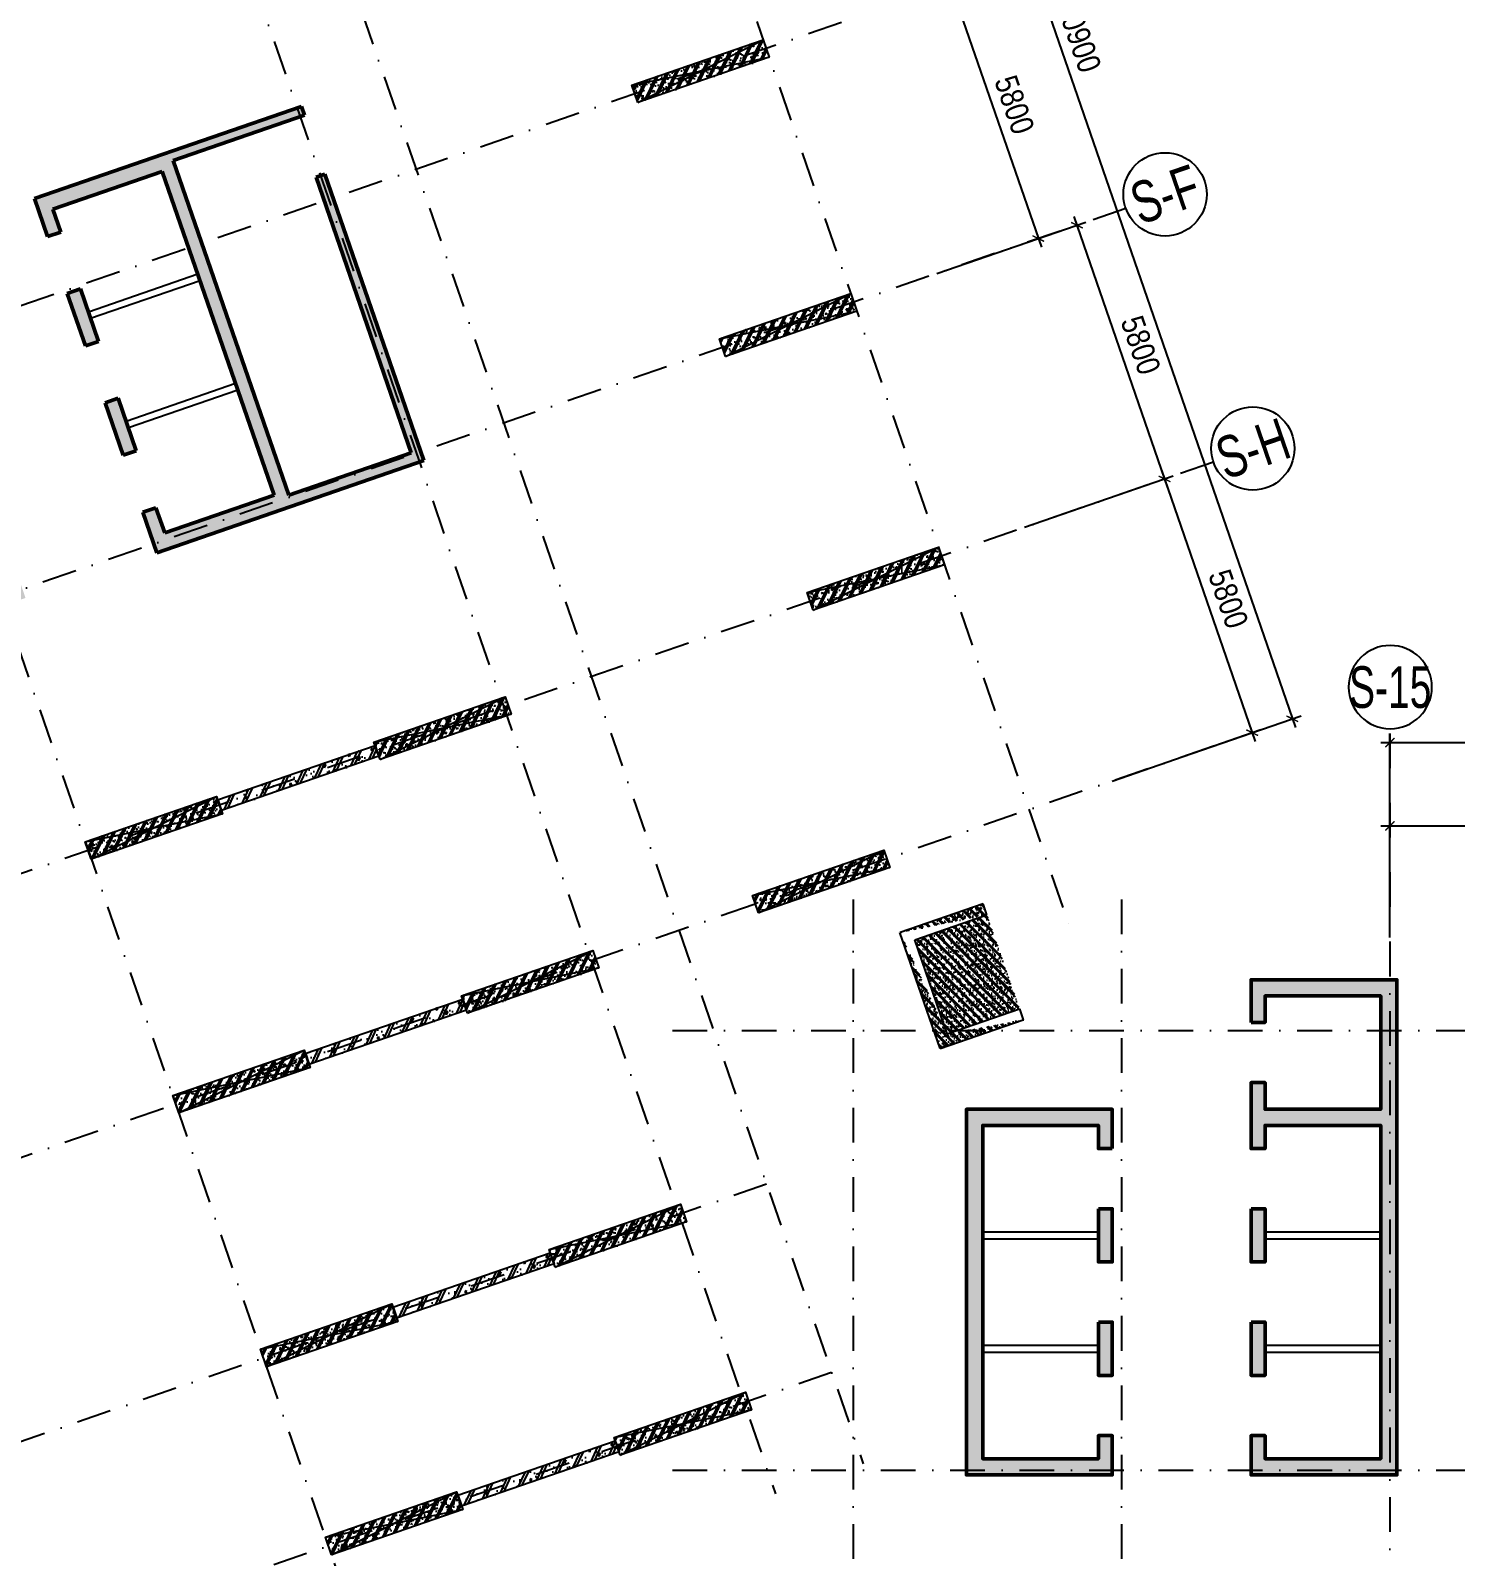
# Model space of a CAD drawing. Header units: millimetres. Extents: x -185400 to 961535, y -14070 to 330824.
# Drawn here: x -63294 to -32508, y 15707 to 48679 of the extents above; entities that cross this region are included whole.
import ezdxf
from ezdxf.enums import TextEntityAlignment as Align

# ---------------------------------------------------------------- set-up
doc = ezdxf.new("R2010")
doc.units = ezdxf.units.MM
doc.header["$LTSCALE"] = 300
doc.header["$MEASUREMENT"] = 0
doc.set_wipeout_variables(frame=1)
doc.linetypes.add('DASHDOT', pattern=[1, 0.5, -0.25, 0, -0.25])
doc.linetypes.add('HIDDEN', pattern=[0.375, 0.25, -0.125])
for name, color, linetype in [('AUDIT_I_220805193045-1', 50, 'Continuous'), ('AUDIT_I_220807103235-17', 50, 'Continuous'), ('KC2-COLUMN', 2, 'Continuous'), ('KC2-HATCH', 252, 'Continuous'), ('KT-Dim', 8, 'Continuous'), ('KT-Hatch', 251, 'Continuous'), ('KT-Kich thuoc', 9, 'Continuous'), ('KT-Luoi truc South Tower', 8, 'DASHDOT'), ('KT-Thay', 7, 'Continuous'), ('ST_MBDV Cot vach 220805$0$AUDIT_I_220805193045-1', 50, 'Continuous'), ('ST_MBDV Cot vach 220805$0$AUDIT_I_220805193045-5', 6, 'Continuous'), ('Xref_ST_MBDV Cot vach 30.7.2022$0$KT-Net cot vach', 6, 'Continuous')]:
    doc.layers.add(name, color=color, linetype=linetype)
doc.layers.add('KT-Chi gioi XD', color=7, linetype='HIDDEN', true_color=0x0066cc)
doc.layers.add('ST_MBDV Cot vach 220805$0$KT-Net cot vach', color=6, linetype='Continuous', lineweight=50)
doc.layers.add('ST_MBDV Cot vach 220805$0$Xref_ST_MBDV Cot vach 30.7.2022$0$KT-Net cot vach', color=6, linetype='Continuous', lineweight=50)
doc.styles.add('Arial Narrow', font='ARIALN.TTF')
doc.styles.add('HBA-Text', font='GOTHIC.TTF')
doc.styles.add('ST_MBDV Cot vach 220805$0$HBA-Text', font='GOTHIC.TTF')
doc.dimstyles.new('ccu12-200', dxfattribs={"dimscale": 200, "dimtxt": 2.5, "dimasz": 1, "dimexe": 1, "dimexo": 2, "dimgap": 1, "dimtad": 1, "dimdec": 0, "dimdsep": 46, "dimtxsty": 'Arial Narrow', "dimblk": 'ARCHTICK', "dimcen": -1, "dimdle": 1, "dimclrd": 256, "dimclre": 256, "dimclrt": 3, "dimadec": 0, "dimazin": 2, "dimtfac": 0.1, "dimtdec": 0, "dimtmove": 0, "dimatfit": 1, "dimldrblk": 'ARCHTICK', "dimfxl": 1, "dimtvp": 0.833333, "dimtolj": 1, "dimtzin": 12, "dimarcsym": 0})

# ---------------------------------------------------------------- blocks, each defined once
blk = doc.blocks.new('_ARCHTICK')
at = {"color": 0, "linetype": 'ByBlock', "const_width": 0.15}
blk.add_lwpolyline([(-0.5, -0.5), (0.5, 0.5)], dxfattribs=at)
blk = doc.blocks.new('*D91')
at = {"layer": 'Defpoints', "color": 0, "transparency": 16777216}
for p in [(-45982, 48779), (-41521, 44184), (-44090, 43297, 0)]:
    blk.add_point(p, dxfattribs=at)
at = {"layer": 'KT-Kich thuoc', "lineweight": -2, "transparency": 16777216}
for p, q in [((-43479, 49855), (-41455, 43995)), ((-45604, 48910), (-43225, 49732)), ((-43712, 43427), (-41332, 44249))]:
    blk.add_line(p, q, dxfattribs=at)
at = {"layer": 'KT-Kich thuoc', "lineweight": -2, "transparency": 16777216, "xscale": 200, "yscale": 200, "zscale": 200}
for p, rotation in [((-43414, 49666), 109.0471074763102), ((-41521, 44184), 289.0471074763101)]:
    blk.add_blockref('_ARCHTICK', p, dxfattribs=dict(at, rotation=rotation))
at = {"layer": 'KT-Kich thuoc', "color": 3, "transparency": 16777216, "insert": (-42037, 47074), "char_height": 500, "attachment_point": 5, "rotation": 289.0471, "style": 'Arial Narrow'}
blk.add_mtext('\\A1;5800', dxfattribs=at)
blk = doc.blocks.new('*D96')
at = {"layer": 'Defpoints', "color": 0, "transparency": 16777216}
for p in [(-44089, 43297, 0), (-38793, 38990), (-42197, 37814, 0)]:
    blk.add_point(p, dxfattribs=at)
at = {"layer": 'KT-Kich thuoc', "lineweight": -2, "transparency": 16777216}
for p, q in [((-43711, 43427), (-40496, 44537)), ((-40751, 44661), (-38727, 38801)), ((-41819, 37945), (-38604, 39055))]:
    blk.add_line(p, q, dxfattribs=at)
at = {"layer": 'KT-Kich thuoc', "lineweight": -2, "transparency": 16777216, "xscale": 200, "yscale": 200, "zscale": 200}
for p, rotation in [((-40686, 44472), 109.0471074763102), ((-38793, 38990), 289.0471074763101)]:
    blk.add_blockref('_ARCHTICK', p, dxfattribs=dict(at, rotation=rotation))
at = {"layer": 'KT-Kich thuoc', "color": 3, "transparency": 16777216, "insert": (-39309, 41880), "char_height": 500, "attachment_point": 5, "rotation": 289.0471, "style": 'Arial Narrow'}
blk.add_mtext('\\A1;5800', dxfattribs=at)
blk = doc.blocks.new('*D97')
at = {"layer": 'Defpoints', "color": 0, "transparency": 16777216}
for p in [(-42197, 37814, 0), (-36900, 33507), (-40305, 32332, 0)]:
    blk.add_point(p, dxfattribs=at)
at = {"layer": 'KT-Kich thuoc', "lineweight": -2, "transparency": 16777216}
for p, q in [((-41819, 37945), (-38604, 39055)), ((-38858, 39179), (-36835, 33318)), ((-39926, 32462), (-36711, 33573))]:
    blk.add_line(p, q, dxfattribs=at)
at = {"layer": 'KT-Kich thuoc', "lineweight": -2, "transparency": 16777216, "xscale": 200, "yscale": 200, "zscale": 200}
for p, rotation in [((-38793, 38990), 109.0471074763102), ((-36900, 33507), 289.0471074763101)]:
    blk.add_blockref('_ARCHTICK', p, dxfattribs=dict(at, rotation=rotation))
at = {"layer": 'KT-Kich thuoc', "color": 3, "transparency": 16777216, "insert": (-37416, 36397), "char_height": 500, "attachment_point": 5, "rotation": 289.0471, "style": 'Arial Narrow'}
blk.add_mtext('\\A1;5800', dxfattribs=at)
blk = doc.blocks.new('ST_MBDV Cot vach 220805$0$GRID-SYM-flat-103')
at = {"layer": 'ST_MBDV Cot vach 220805$0$AUDIT_I_220805193045-1'}
blk.add_circle((0, 0, 0), 900, dxfattribs=at)
at = {"layer": 'ST_MBDV Cot vach 220805$0$AUDIT_I_220805193045-1', "style": 'ST_MBDV Cot vach 220805$0$HBA-Text'}
blk.add_attdef('GRID', text='', height=900, rotation=19.0471, dxfattribs=at).set_placement((0, 0, 0), align=Align.MIDDLE_CENTER)
blk = doc.blocks.new('*D121')
at = {"layer": 'Defpoints', "color": 0, "transparency": 16777216}
for p in [(-48876, 62062, 0), (-36033, 33807), (-38792, 32854, 0)]:
    blk.add_point(p, dxfattribs=at)
at = {"layer": 'KT-Kich thuoc', "lineweight": -2, "transparency": 16777216}
for p, q in [((-48497, 62193), (-45928, 63080)), ((-46182, 63204), (-35968, 33617)), ((-38414, 32985), (-35844, 33872))]:
    blk.add_line(p, q, dxfattribs=at)
at = {"layer": 'KT-Kich thuoc', "lineweight": -2, "transparency": 16777216, "xscale": 200, "yscale": 200, "zscale": 200}
for p, rotation in [((-46117, 63015), 109.0471074763102), ((-36033, 33807), 289.0471074763101)]:
    blk.add_blockref('_ARCHTICK', p, dxfattribs=dict(at, rotation=rotation))
at = {"layer": 'KT-Kich thuoc', "color": 3, "transparency": 16777216, "insert": (-40645, 48559), "char_height": 500, "attachment_point": 5, "rotation": 289.0471, "style": 'Arial Narrow'}
blk.add_mtext('\\A1;30900', dxfattribs=at)
blk = doc.blocks.new('*D123')
at = {"layer": 'Defpoints', "color": 0, "transparency": 16777216}
for p in [(-25223, 31492), (-33923, 28684, 0), (-25223, 28649, 0)]:
    blk.add_point(p, dxfattribs=at)
at = {"layer": 'KT-Kich thuoc', "lineweight": -2, "transparency": 16777216}
for p, q in [((-33923, 29084), (-33923, 31692)), ((-25223, 29049), (-25223, 31692)), ((-34123, 31492), (-25023, 31492))]:
    blk.add_line(p, q, dxfattribs=at)
at = {"layer": 'KT-Kich thuoc', "lineweight": -2, "transparency": 16777216, "xscale": 200, "yscale": 200, "zscale": 200, "rotation": 180}
blk.add_blockref('_ARCHTICK', (-33923, 31492), dxfattribs=at)
at = {"layer": 'KT-Kich thuoc', "lineweight": -2, "transparency": 16777216, "xscale": 200, "yscale": 200, "zscale": 200}
blk.add_blockref('_ARCHTICK', (-25223, 31492), dxfattribs=at)
at = {"layer": 'KT-Kich thuoc', "color": 3, "transparency": 16777216, "insert": (-29573, 31947), "char_height": 500, "attachment_point": 5, "style": 'Arial Narrow'}
blk.add_mtext('\\A1;8700', dxfattribs=at)
blk = doc.blocks.new('*D127')
at = {"layer": 'Defpoints', "color": 0, "transparency": 16777216}
for p in [(-6323, 33292), (-33923, 28921), (-6323, 28921)]:
    blk.add_point(p, dxfattribs=at)
at = {"layer": 'KT-Kich thuoc', "lineweight": -2, "transparency": 16777216}
for p, q in [((-33923, 29321), (-33923, 33492)), ((-6323, 29321), (-6323, 33492)), ((-34123, 33292), (-6123, 33292))]:
    blk.add_line(p, q, dxfattribs=at)
at = {"layer": 'KT-Kich thuoc', "lineweight": -2, "transparency": 16777216, "xscale": 200, "yscale": 200, "zscale": 200, "rotation": 180}
blk.add_blockref('_ARCHTICK', (-33923, 33292), dxfattribs=at)
at = {"layer": 'KT-Kich thuoc', "lineweight": -2, "transparency": 16777216, "xscale": 200, "yscale": 200, "zscale": 200}
blk.add_blockref('_ARCHTICK', (-6323, 33292), dxfattribs=at)
at = {"layer": 'KT-Kich thuoc', "color": 3, "transparency": 16777216, "insert": (-20123, 33747), "char_height": 500, "attachment_point": 5, "style": 'Arial Narrow'}
blk.add_mtext('\\A1;27600', dxfattribs=at)
blk = doc.blocks.new('GRID-SYM-flat-73')
at = {"layer": 'AUDIT_I_220805193045-1'}
blk.add_circle((0, 0, 0), 900, dxfattribs=at)
at = {"layer": 'AUDIT_I_220805193045-1', "style": 'HBA-Text'}
blk.add_attdef('GRID', text='', height=900, rotation=359.6303, dxfattribs=at).set_placement((0, 0, 0), align=Align.MIDDLE_CENTER)
blk = doc.blocks.new('*U47')
h = blk.add_hatch()
h.set_pattern_fill('VATLIEU04', color=250, scale=40, style=0, pattern_type=2)
h.set_pattern_definition([(50, (-550, 3050), (286.904, -25.101), [30, -330]), (355, (-550, 3050), (-55.5, 300.877), [24, -264]), (100.451, (-526.1, 3047.9), (231.404, 275.776), [25.496, -280.457]), (46.184, (-550, 3130), (426.896, -66.208), [45, -495]), (96.636, (-514.43, 3124.5), (373.865, 389.647), [38.244, -420.685]), (351.184, (-550, 3130), (373.865, 389.65), [36, -396]), (21, (-510, 3110), (238.763, -161.048), [30, -330]), (326, (-510, 3110), (97.326, 290.06), [24, -264]), (71.451, (-490.1, 3096.58), (336.09, 129.012), [25.496, -280.457]), (37.5, (-550, 3050), (4.864, 133.1575), [0, -260.8, 0, -268, 0, -265]), (7.5, (-550, 3050), (105.228, 157.7647), [0, -152.8, 0, -254.8, 0, -101]), (327.5, (-639.2, 3050), (213.529, -9.022), [0, -100, 0, -312, 0, -414]), (317.5, (-679.2, 3050), (233.274, 40.042), [0, -130, 0, -207.2, 0, -294]), (45, (-550, 3050), (-120.208, 120.208), []), (45, (-550, 3099), (-120.208, 120.208), [])])
h.paths.add_polyline_path([(-475, -475), (-75, -475), (-75, 2525), (-475, 2525)])
at = {"color": 6, "ltscale": 0.25}
blk.add_lwpolyline([(-475, -475), (-75, -475), (-75, 2525), (-475, 2525)], close=True, dxfattribs=at)
at = {"layer": 'Defpoints', "linetype": 'ByBlock', "ltscale": 30}
for p, q in [((-75, -475), (-475, 2525)), ((-475, -475), (-75, 2525))]:
    blk.add_line(p, q, dxfattribs=at)
blk = doc.blocks.new('A$C4CF74F6B')
at = {"layer": 'KC2-HATCH'}
h = blk.add_hatch(dxfattribs=at)
h.set_pattern_fill('BT-01', color=256, scale=70, angle=200, pattern_type=2)
h.set_pattern_definition([(250, (-214155, -22588.96), (-486.8266, -130.4448), [52.5, -577.5]), (195, (-214155, -22588.96), (271.354, -461.5616), [42, -462]), (300.4514, (-214195.6, -22599.83), (-215.4732, -592.0062), [44.6181, -490.7995]), (246.1842, (-214107.13, -22720.5), (-741.6426, -146.6367), [78.75, -866.25]), (296.6356, (-214168.9, -22732.7), (-381.5894, -864.5314), [66.9272, -736.199]), (191.1842, (-214107.1, -22720.5), (-381.5887, -864.5317), [63, -693]), (221, (-214184.9, -22711.57), (-489.029, 121.9286), [52.5, -577.5]), (166, (-214184.9, -22711.57), (13.562, -535.2458), [42, -462]), (271.4514, (-214225.63, -22701.4), (-475.4674, -413.3168), [44.6181, -490.7995]), (237.5, (-214155.02, -22588.96), (71.70091, -221.88377), [0, -456.4, 0, -469, 0, -463.75]), (207.5, (-214155.02, -22588.96), (-78.61543, -322.4206), [0, -267.4, 0, -445.9, 0, -176.75]), (167.5, (-214008.33, -22535.57), (-356.54026, -112.96837), [0, -175, 0, -546, 0, -724.5]), (157.5, (-213942.55, -22511.63), (-359.6445, -205.47053), [0, -227.5, 0, -362.6, 0, -514.5]), (245, (-214155.02, -22588.96), (269.62657, -125.72893), []), (245, (-214125.7, -22669.54), (269.62657, -125.72893), [])])
h.paths.add_polyline_path([(-52848, 24252), (-52929, 24488), (-49527, 25663), (-49445, 25427)])
h = blk.add_hatch(dxfattribs=at)
h.set_pattern_fill('BT-01', color=256, scale=70, angle=200, pattern_type=2)
h.set_pattern_definition([(250, (-212262.2, -28071.4), (-486.8266, -130.4448), [52.5, -577.5]), (195, (-212262.2, -28071.4), (271.354, -461.5616), [42, -462]), (300.4514, (-212302.8, -28082.3), (-215.4732, -592.0062), [44.6181, -490.7995]), (246.1842, (-212214.3, -28202.97), (-741.6426, -146.6367), [78.75, -866.25]), (296.6356, (-212276.1, -28215.2), (-381.5894, -864.5314), [66.9272, -736.199]), (191.1842, (-212214.3, -28203), (-381.5887, -864.5317), [63, -693]), (221, (-212292.08, -28194), (-489.029, 121.9286), [52.5, -577.5]), (166, (-212292.1, -28194), (13.562, -535.2458), [42, -462]), (271.4514, (-212332.83, -28183.86), (-475.4674, -413.3168), [44.6181, -490.7995]), (237.5, (-212262.21, -28071.4), (71.70091, -221.88377), [0, -456.4, 0, -469, 0, -463.75]), (207.5, (-212262.2, -28071.4), (-78.61543, -322.4206), [0, -267.4, 0, -445.9, 0, -176.75]), (167.5, (-212115.52, -28018.02), (-356.54026, -112.96837), [0, -175, 0, -546, 0, -724.5]), (157.5, (-212049.75, -27994.08), (-359.6445, -205.47053), [0, -227.5, 0, -362.6, 0, -514.5]), (245, (-212262.2, -28071.4), (269.62657, -125.72893), []), (245, (-212232.88, -28152), (269.62657, -125.72893), [])])
h.paths.add_polyline_path([(-50955, 18769), (-51037, 19005), (-47634, 20181), (-47552, 19944)])
h = blk.add_hatch(dxfattribs=at)
h.set_pattern_fill('BT-01', color=256, scale=70, angle=200, pattern_type=2)
h.set_pattern_definition([(250, (-210369.4, -33553.86), (-486.8266, -130.4448), [52.5, -577.5]), (195, (-210369.4, -33553.86), (271.354, -461.5616), [42, -462]), (300.4514, (-210409.97, -33564.73), (-215.4732, -592.0062), [44.6181, -490.7995]), (246.1842, (-210321.5, -33685.4), (-741.6426, -146.6367), [78.75, -866.25]), (296.6356, (-210383.3, -33697.64), (-381.5894, -864.5314), [66.9272, -736.199]), (191.1842, (-210321.5, -33685.4), (-381.5887, -864.5317), [63, -693]), (221, (-210399.27, -33676.47), (-489.029, 121.9286), [52.5, -577.5]), (166, (-210399.27, -33676.47), (13.562, -535.2458), [42, -462]), (271.4514, (-210440, -33666.3), (-475.4674, -413.3168), [44.6181, -490.7995]), (237.5, (-210369.4, -33553.86), (71.70091, -221.88377), [0, -456.4, 0, -469, 0, -463.75]), (207.5, (-210369.4, -33553.86), (-78.61543, -322.4206), [0, -267.4, 0, -445.9, 0, -176.75]), (167.5, (-210222.72, -33500.47), (-356.54026, -112.96837), [0, -175, 0, -546, 0, -724.5]), (157.5, (-210156.94, -33476.53), (-359.6445, -205.47053), [0, -227.5, 0, -362.6, 0, -514.5]), (245, (-210369.4, -33553.86), (269.62657, -125.72893), []), (245, (-210340.08, -33634.44), (269.62657, -125.72893), [])])
h.paths.add_polyline_path([(-49062, 13287), (-49144, 13523), (-45741, 14698), (-45659, 14462)])
h = blk.add_hatch(dxfattribs=at)
h.set_pattern_fill('BT-01', color=256, scale=70, angle=200, pattern_type=2)
h.set_pattern_definition([(250, (-208966.1, -37618.44), (-486.8266, -130.4448), [52.5, -577.5]), (195, (-208966.1, -37618.44), (271.354, -461.5616), [42, -462]), (300.4514, (-209006.7, -37629.3), (-215.4732, -592.0062), [44.6181, -490.7995]), (246.1842, (-208918.23, -37750), (-741.6426, -146.6367), [78.75, -866.25]), (296.6356, (-208980.04, -37762.2), (-381.5894, -864.5314), [66.9272, -736.199]), (191.1842, (-208918.2, -37750), (-381.5887, -864.5317), [63, -693]), (221, (-208996, -37741.05), (-489.029, 121.9286), [52.5, -577.5]), (166, (-208996, -37741.05), (13.562, -535.2458), [42, -462]), (271.4514, (-209036.73, -37730.9), (-475.4674, -413.3168), [44.6181, -490.7995]), (237.5, (-208966.12, -37618.44), (71.70091, -221.88377), [0, -456.4, 0, -469, 0, -463.75]), (207.5, (-208966.12, -37618.44), (-78.61543, -322.4206), [0, -267.4, 0, -445.9, 0, -176.75]), (167.5, (-208819.43, -37565.05), (-356.54026, -112.96837), [0, -175, 0, -546, 0, -724.5]), (157.5, (-208753.65, -37541.1), (-359.6445, -205.47053), [0, -227.5, 0, -362.6, 0, -514.5]), (245, (-208966.12, -37618.44), (269.62657, -125.72893), []), (245, (-208936.8, -37699.02), (269.62657, -125.72893), [])])
h.paths.add_polyline_path([(-47659, 9222), (-47740, 9458), (-44338, 10634), (-44256, 10397)])
at = {"layer": 'KC2-COLUMN', "elevation": 0}
for points in [[(-52848, 24252), (-52929, 24488), (-49527, 25663), (-49445, 25427)], [(-50955, 18769), (-51037, 19005), (-47634, 20181), (-47552, 19944)], [(-49062, 13287), (-49144, 13523), (-45741, 14698), (-45659, 14462)], [(-47659, 9222), (-47740, 9458), (-44338, 10634), (-44256, 10397)]]:
    blk.add_lwpolyline(points, close=True, dxfattribs=at)
blk = doc.blocks.new('Asix South Tower')
at = {"layer": 'KT-Luoi truc South Tower', "ltscale": 5}
for p, q in [((-53965.4, 67304.5), (-40792.5, 29149.9)), ((-61527.4, 64693.7), (-45306.5, 17710.6)), ((-63417.9, 64041.1), (-47197, 17057.9)), ((-72397.8, 60940.8), (-54303.1, 8530.3)), ((-41522.4, 50319.2), (-65827.2, 41928)), ((-39629.6, 44836.7), (-71714.8, 33759.3)), ((-37736.8, 39354.3), (-105450.5, 15976.2)), ((-33923, 33491.9), (-33923, -4459.1)), ((-37735.1, 33218.9), (-103274.2, 10591.7)), ((-45523, 29903.8), (-45523, -4459.1)), ((-39723, 29903.8), (-39723, -4459.1)), ((-49426.2, 27070.4), (10118.8, 27070.4)), ((-47391.3, 23749.2), (-101381.4, 5109.2)), ((-45988, 19684.6), (-99978.1, 1044.6)), ((-49426.2, 17570.4), (10118.8, 17570.4))]:
    blk.add_line(p, q, dxfattribs=at)
at = {"layer": 'KT-Dim'}
ref = blk.add_blockref('GRID-SYM-flat-73', (-33917.9, 34491.9, 0), dxfattribs=dict(at, xscale=-1, rotation=179.6748020054017))
ref.add_attrib('GRID', 'S-15', dxfattribs={"layer": 'AUDIT_I_220807103235-17', "height": 900, "style": 'HBA-Text', "width": 0.7}).set_placement((-33917.9, 34491.9, 0), align=Align.MIDDLE_CENTER)
at = {"layer": 'KT-Kich thuoc'}
ref = blk.add_blockref('ST_MBDV Cot vach 220805$0$GRID-SYM-flat-103', (-38781.7, 45138.8, 0), dxfattribs=at)
ref.add_attrib('GRID', 'S-F', dxfattribs={"layer": 'ST_MBDV Cot vach 220805$0$AUDIT_I_220805193045-1', "height": 900, "rotation": 19, "style": 'ST_MBDV Cot vach 220805$0$HBA-Text', "width": 0.75}).set_placement((-38781.7, 45138.8, 0), align=Align.MIDDLE_CENTER)
ref = blk.add_blockref('ST_MBDV Cot vach 220805$0$GRID-SYM-flat-103', (-36886, 39648, 0), dxfattribs=at)
ref.add_attrib('GRID', 'S-H', dxfattribs={"layer": 'ST_MBDV Cot vach 220805$0$AUDIT_I_220805193045-1', "height": 900, "rotation": 19, "style": 'ST_MBDV Cot vach 220805$0$HBA-Text', "width": 0.75}).set_placement((-36886, 39648, 0), align=Align.MIDDLE_CENTER)
for base, p1, p2, picture, middle in [((-36033, 33806.5), (-48875.5, 62062.4, 0), (-38792.1, 32854, 0), '*D121', (-40644.7, 48559.2)), ((-41520.8, 44183.8), (-45982.3, 48779.4), (-44090.1, 43296.7, 0), '*D91', (-42036.8, 47073.6))]:
    dim = blk.add_linear_dim(base=base, p1=p1, p2=p2, angle=109.04711, dimstyle='ccu12-200', dxfattribs=at)
    dim.commit()
    dim.dimension.update_dxf_attribs({"geometry": picture, "text_midpoint": middle})
for base, p1, p2, picture, middle in [((-38792.7, 38989.7), (-44089.5, 43296.9, 0), (-42197.3, 37814.3, 0), '*D96', (-39739.1, 41730.9)), ((-36899.9, 33507.3), (-42196.7, 37814.5, 0), (-40304.5, 32331.8, 0), '*D97', (-37846.3, 36248.5))]:
    dim = blk.add_linear_dim(base=base, p1=p1, p2=p2, angle=109.04711, dimstyle='ccu12-200', dxfattribs=at)
    dim.commit()
    dim.dimension.update_dxf_attribs({"geometry": picture, "text_midpoint": middle, "dimtype": 128})
for base, p1, p2, picture, middle in [((-6323, 33291.9), (-33923, 28921.3), (-6323, 28921.3), '*D127', (-20123, 33747.2)), ((-25223, 31491.9), (-33923, 28684.3, 0), (-25223, 28648.7, 0), '*D123', (-29573, 31947.2))]:
    dim = blk.add_linear_dim(base=base, p1=p1, p2=p2, dimstyle='ccu12-200', dxfattribs=at)
    dim.commit()
    dim.dimension.update_dxf_attribs({"geometry": picture, "text_midpoint": middle})

msp = doc.modelspace()

# ---------------------------------------------------------------- hatches: boundary and pattern name
at = {"layer": 'KT-Hatch'}
h = msp.add_hatch(dxfattribs=at)
h.set_pattern_fill('BTCT', color=256, scale=40)
h.set_pattern_definition([(50, (0, 0), (286.9041, -25.10085), [30, -330]), (355, (0, 0), (-55.5005, 300.8769), [24, -264]), (100.4514, (23.9, -2.1), (231.40375, 275.7758), [25.4961, -280.4568]), (46.1842, (0, 80), (426.8964, -66.2076), [45, -495]), (96.6356, (35.57, 74.5), (373.865, 389.6471), [38.2441, -420.6852]), (351.1842, (0, 80), (373.8648, 389.6474), [36, -396]), (21, (40, 60), (238.7628, -161.04756), [30, -330]), (326, (40, 60), (97.3261, 290.06), [24, -264]), (71.4514, (59.9, 46.58), (336.08905, 129.0122), [25.4961, -280.4568]), (37.5, (0, 0), (4.86394, 133.15754), [0, -260.8, 0, -268, 0, -265]), (7.5, (0, 0), (105.22781, 157.76468), [0, -152.8, 0, -254.8, 0, -101]), (327.5, (-89.2, 0), (213.52897, -9.02195), [0, -100, 0, -312, 0, -414]), (317.5, (-129.2, 0), (233.27447, 40.042), [0, -130, 0, -207.2, 0, -294]), (45, (0, 0), (-106.06602, 106.06602), []), (45, (70.71, 0), (-106.06602, 106.06602), [])])
h.paths.add_polyline_path([(-66046, 44074), (-68976, 43063), (-66333, 35406), (-63402, 36418), (-63704, 37292), (-63988, 37194), (-63800, 36651), (-66163, 35835), (-68578, 42830), (-66215, 43645), (-66044, 43149), (-65760, 43247)])
h.paths.add_polyline_path([(-60448, 45634), (-58033, 38639), (-60396, 37823), (-60585, 38369), (-60868, 38271), (-60566, 37394), (-54800, 39385), (-56937, 45576), (-57126, 45511), (-55070, 39556), (-57717, 38642), (-60213, 45873), (-57378, 46852), (-57443, 47041), (-63209, 45051), (-62924, 44226), (-62641, 44324), (-62811, 44818)])
h.paths.add_polyline_path([(-62108, 41863), (-61825, 41961), (-62217, 43095), (-62500, 42997)], flags=17)
h.paths.add_polyline_path([(-61401, 40732), (-61684, 40634), (-61293, 39500), (-61009, 39598)], flags=17)
h.paths.add_polyline_path([(-64412, 38423), (-64128, 38521), (-64520, 39655), (-64804, 39557)], flags=17)
h.paths.add_polyline_path([(-65336, 42018), (-65619, 41920), (-65228, 40786), (-64944, 40884)], flags=17)
h = msp.add_hatch(dxfattribs=at)
h.set_pattern_fill('BTCT', color=256, scale=30)
h.set_pattern_definition([(50, (0, 0), (215.17805, -18.82564), [22.5, -247.5]), (355, (0, 0), (-41.6254, 225.6576), [18, -198]), (100.4514, (17.93, -1.57), (173.5528, 206.8319), [19.1221, -210.3426]), (46.1842, (0, 60), (320.1723, -49.6557), [33.75, -371.25]), (96.6356, (26.68, 55.86), (280.3988, 292.2354), [28.683, -315.514]), (351.1842, (0, 60), (280.3986, 292.2356), [27, -297]), (21, (30, 45), (179.0721, -120.78567), [22.5, -247.5]), (326, (30, 45), (72.9946, 217.545), [18, -198]), (71.4514, (44.92, 34.93), (252.0668, 96.75915), [19.1221, -210.3426]), (37.5, (0, 0), (3.64796, 99.86816), [0, -195.6, 0, -201, 0, -198.75]), (7.5, (0, 0), (78.92086, 118.32351), [0, -114.6, 0, -191.1, 0, -75.75]), (327.5, (-66.9, 0), (160.14673, -6.76646), [0, -75, 0, -234, 0, -310.5]), (317.5, (-96.9, 0), (174.95585, 30.0315), [0, -97.5, 0, -155.4, 0, -220.5]), (45, (0, 0), (-79.54951, 79.54951), []), (45, (53.03, 0), (-79.54951, 79.54951), [])])
h.paths.add_polyline_path([(-36923, 19620), (-36623, 19620), (-36623, 20770), (-36923, 20770)], flags=17)
h.paths.add_polyline_path([(-36623, 23220), (-36923, 23220), (-36923, 22070), (-36623, 22070)], flags=17)
h.paths.add_polyline_path([(-36923, 24520), (-36623, 24520), (-36623, 25020), (-34123, 25020), (-34123, 17820), (-36623, 17820), (-36623, 18320), (-36923, 18320), (-36923, 17470), (-33773, 17470), (-33773, 28170), (-36923, 28170), (-36923, 27245), (-36623, 27245), (-36623, 27820), (-34123, 27820), (-34123, 25370), (-36623, 25370), (-36623, 25945), (-36923, 25945)])
h.paths.add_polyline_path([(-40223, 17820), (-42723, 17820), (-42723, 25020), (-40223, 25020), (-40223, 24520), (-39923, 24520), (-39923, 25370), (-43073, 25370), (-43073, 17470), (-39923, 17470), (-39923, 18320), (-40223, 18320)])
h.paths.add_polyline_path([(-40223, 19620), (-39923, 19620), (-39923, 20770), (-40223, 20770)], flags=17)
h.paths.add_polyline_path([(-40223, 22070), (-39923, 22070), (-39923, 23220), (-40223, 23220)], flags=17)
at = {"layer": 'Xref_ST_MBDV Cot vach 30.7.2022$0$KT-Net cot vach'}
h = msp.add_hatch(dxfattribs=at)
h.set_pattern_fill('1BETONG2-BOP', color=250, scale=30, style=0, pattern_type=2)
h.set_pattern_definition([(50, (73389.46, -177045.18), (215.17805, -18.82564), [22.5, -247.5]), (355, (73389.46, -177045.18), (-41.6254, 225.65764), [18, -198]), (100.4514, (73407.39, -177046.75), (173.55281, 206.83186), [19.12206, -210.34263]), (46.1842, (73389.46, -176985.18), (320.1723, -49.6557), [33.75, -371.25]), (96.6356, (73416.14, -176989.32), (280.3988, 292.23536), [28.6831, -315.5139]), (351.1842, (73389.46, -176985.18), (280.3986, 292.2356), [27, -297]), (21, (73419.46, -177000.18), (179.07212, -120.78567), [22.5, -247.5]), (226, (73419.46, -177000.18), (201.56464, -109.66194), [18, -198]), (71.4514, (73434.38, -177010.25), (252.06679, 96.75915), [19.12206, -210.34263]), (67.5, (73389.455, -177045.18), (-46.774855, 88.312339), [0, -195.6, 0, -201, 0, -198.75]), (4.5, (73389.46, -177045.18), (85.005277, 114.030957), [0, -114.6, 0, -191.1, 0, -75.75]), (327.5, (73322.555, -177045.18), (160.14673, -6.766462), [0, -75, 0, -234, 0, -310.5]), (317.5, (73292.56, -177045.18), (174.95585, 30.031495), [0, -97.5, 0, -155.4, 0, -220.5]), (315, (73389.46, -177045.18), (90.156115, 90.156115), []), (315, (73389.46, -177008.43), (90.156115, 90.156115), [])])
edge = h.paths.add_edge_path()
edge.add_line((-42712, 29808), (-44508, 29188))
edge.add_line((-42631, 29572), (-44190, 29033))
edge.add_line((-43644, 26683), (-44510, 29193))
edge.add_line((-43489, 27001), (-44190, 29033))
edge.add_line((-43644, 26683), (-41848, 27303))
edge.add_line((-43489, 27001), (-41929, 27539))
edge.add_line((-41929, 27539), (-41848, 27303))
edge.add_line((-42631, 29572), (-42712, 29808))

# ---------------------------------------------------------------- linework, layer by layer
at = {"layer": 'KT-Thay', "extrusion": (-3.35283e-09, 1.99852e-08, 1)}
for p, q in [((-59681, 43412), (-62044, 42596)), ((-59632, 43271), (-61995, 42455)), ((-58865, 41049), (-61228, 40233)), ((-58816, 40907), (-61179, 40092))]:
    msp.add_line(p, q, dxfattribs=at)
at = {"layer": 'KT-Thay'}
for p, q in [((-42723, 22720, 0), (-40223, 22720, 0)), ((-42723, 22570, 0), (-40223, 22570, 0)), ((-36623, 22720, 0), (-34123, 22720, 0)), ((-36623, 22570, 0), (-34123, 22570, 0)), ((-42723, 20270, 0), (-40223, 20270, 0)), ((-42723, 20120, 0), (-40223, 20120, 0)), ((-36623, 20270, 0), (-34123, 20270, 0)), ((-36623, 20120, 0), (-34123, 20120, 0))]:
    msp.add_line(p, q, dxfattribs=at)
at = {"layer": 'ST_MBDV Cot vach 220805$0$KT-Net cot vach', "extrusion": (-3.35283e-09, 1.99852e-08, 1)}
for p, q in [((-57443, 47041), (-63209, 45051)), ((-57378, 46852), (-60213, 45873)), ((-57378, 46852), (-57443, 47041)), ((-60213, 45873), (-57717, 38642)), ((-60448, 45634), (-62811, 44818)), ((-58033, 38639), (-60448, 45634)), ((-55070, 39556), (-57126, 45511)), ((-54800, 39385), (-56937, 45576)), ((-63209, 45051), (-62924, 44226)), ((-62811, 44818), (-62641, 44324)), ((-62500, 42997), (-62108, 41863)), ((-62217, 43095), (-61825, 41961)), ((-61684, 40634), (-61293, 39500)), ((-61401, 40732), (-61009, 39598)), ((-60566, 37394), (-54800, 39385)), ((-57717, 38642), (-55070, 39556)), ((-60396, 37823), (-58033, 38639)), ((-60868, 38271), (-60566, 37394)), ((-60585, 38369), (-60396, 37823))]:
    msp.add_line(p, q, dxfattribs=at)
at = {"layer": 'ST_MBDV Cot vach 220805$0$KT-Net cot vach'}
for p, q in [((-57126, 45511), (-56937, 45576)), ((-62641, 44324), (-62924, 44226)), ((-62217, 43095), (-62500, 42997)), ((-61825, 41961), (-62108, 41863)), ((-61401, 40732), (-61684, 40634)), ((-61009, 39598), (-61293, 39500)), ((-60585, 38369), (-60868, 38271))]:
    msp.add_line(p, q, dxfattribs=at)
at = {"layer": 'ST_MBDV Cot vach 220805$0$Xref_ST_MBDV Cot vach 30.7.2022$0$KT-Net cot vach', "elevation": 0}
for points in [[(-36923, 27245), (-36923, 28170), (-33773, 28170), (-33773, 17470), (-36923, 17470), (-36923, 18320), (-36623, 18320), (-36623, 17820), (-34123, 17820), (-34123, 25020), (-36623, 25020), (-36623, 24520), (-36923, 24520), (-36923, 25945), (-36623, 25945), (-36623, 25370), (-34123, 25370), (-34123, 27820), (-36623, 27820), (-36623, 27245)], [(-39923, 24520), (-39923, 25370), (-43073, 25370), (-43073, 17470), (-39923, 17470), (-39923, 18320), (-40223, 18320), (-40223, 17820), (-42723, 17820), (-42723, 25020), (-40223, 25020), (-40223, 24520)], [(-40223, 23220), (-39923, 23220), (-39923, 22070), (-40223, 22070)], [(-36923, 23220), (-36623, 23220), (-36623, 22070), (-36923, 22070)], [(-40223, 20770), (-39923, 20770), (-39923, 19620), (-40223, 19620)], [(-36923, 20770), (-36623, 20770), (-36623, 19620), (-36923, 19620)]]:
    msp.add_lwpolyline(points, close=True, dxfattribs=at)
at = {"layer": 'Xref_ST_MBDV Cot vach 30.7.2022$0$KT-Net cot vach'}
for p, q in [((-42712, 29808, 0), (-44508, 29188, 0)), ((-42631, 29572, 0), (-42712, 29808, 0)), ((-44190, 29033, 0), (-42631, 29572, 0)), ((-43644, 26683, 0), (-44510, 29193, 0)), ((-43489, 27001), (-44190, 29033, 0)), ((-43489, 27001), (-41929, 27539, 0)), ((-41929, 27539, 0), (-41848, 27303, 0)), ((-43644, 26683, 0), (-41848, 27303, 0))]:
    msp.add_line(p, q, dxfattribs=at)

# ---------------------------------------------------------------- block references
at = {"layer": 'ST_MBDV Cot vach 220805$0$AUDIT_I_220805193045-5', "linetype": 'ByBlock', "xscale": -0.9999999999999993, "rotation": 289.0471379532163}
for p in [(-49877, 47726, 0), (-47984, 42243, 0), (-46092, 36761, 0), (-47271, 30218, 0)]:
    msp.add_blockref('*U47', p, dxfattribs=at)

# ---------------------------------------------------------------- wipeouts: each hides what was drawn before it
for points in [[(-59253, 32059), (-55850, 33234), (-55768, 32998), (-59171, 31822)], [(-57361, 26575), (-53958, 27750), (-53876, 27514), (-57279, 26339)], [(-55467, 21093), (-52064, 22268), (-51982, 22032), (-55385, 20857)], [(-54063, 17029), (-50661, 18204), (-50579, 17968), (-53982, 16792)]]:
    msp.add_wipeout(points).translate(0, 0, 0).dxf.layer = 'KT-Kich thuoc'

# ---------------------------------------------------------------- next in the draw order: linework, layer by layer
at = {"layer": 'KT-Chi gioi XD', "lineweight": 13, "ltscale": 10, "elevation": 0, "flags": 128}
msp.add_lwpolyline([(-29078, 143772), (-33774, 161645), (-36124, 162457), (-45058, 155686), (-68562, 137754), (-92230, 120646, 0.684877), (-61797, 6850), (-41426, 4694), (-2997, 5908), (-147, 9555)], format="xyb", close=True, dxfattribs=at)

# ---------------------------------------------------------------- next in the draw order: block references
at = {"layer": 'KT-Kich thuoc'}
for name, p in [('A$C4CF74F6B', (-6323, 7570)), ('Asix South Tower', (0, 0))]:
    msp.add_blockref(name, p, dxfattribs=at)
at = {"layer": 'ST_MBDV Cot vach 220805$0$AUDIT_I_220805193045-5', "linetype": 'ByBlock', "xscale": -0.9999999999999993, "rotation": 289.0471379532163}
for p in [(-55449, 33530, 0), (-61688, 31377, 0), (-53557, 28048, 0), (-59795, 25894, 0), (-51664, 22565, 0), (-57903, 20411, 0), (-50261, 18501, 0), (-56499, 16347, 0)]:
    msp.add_blockref('*U47', p, dxfattribs=at)

doc.saveas('drawing.dxf')
